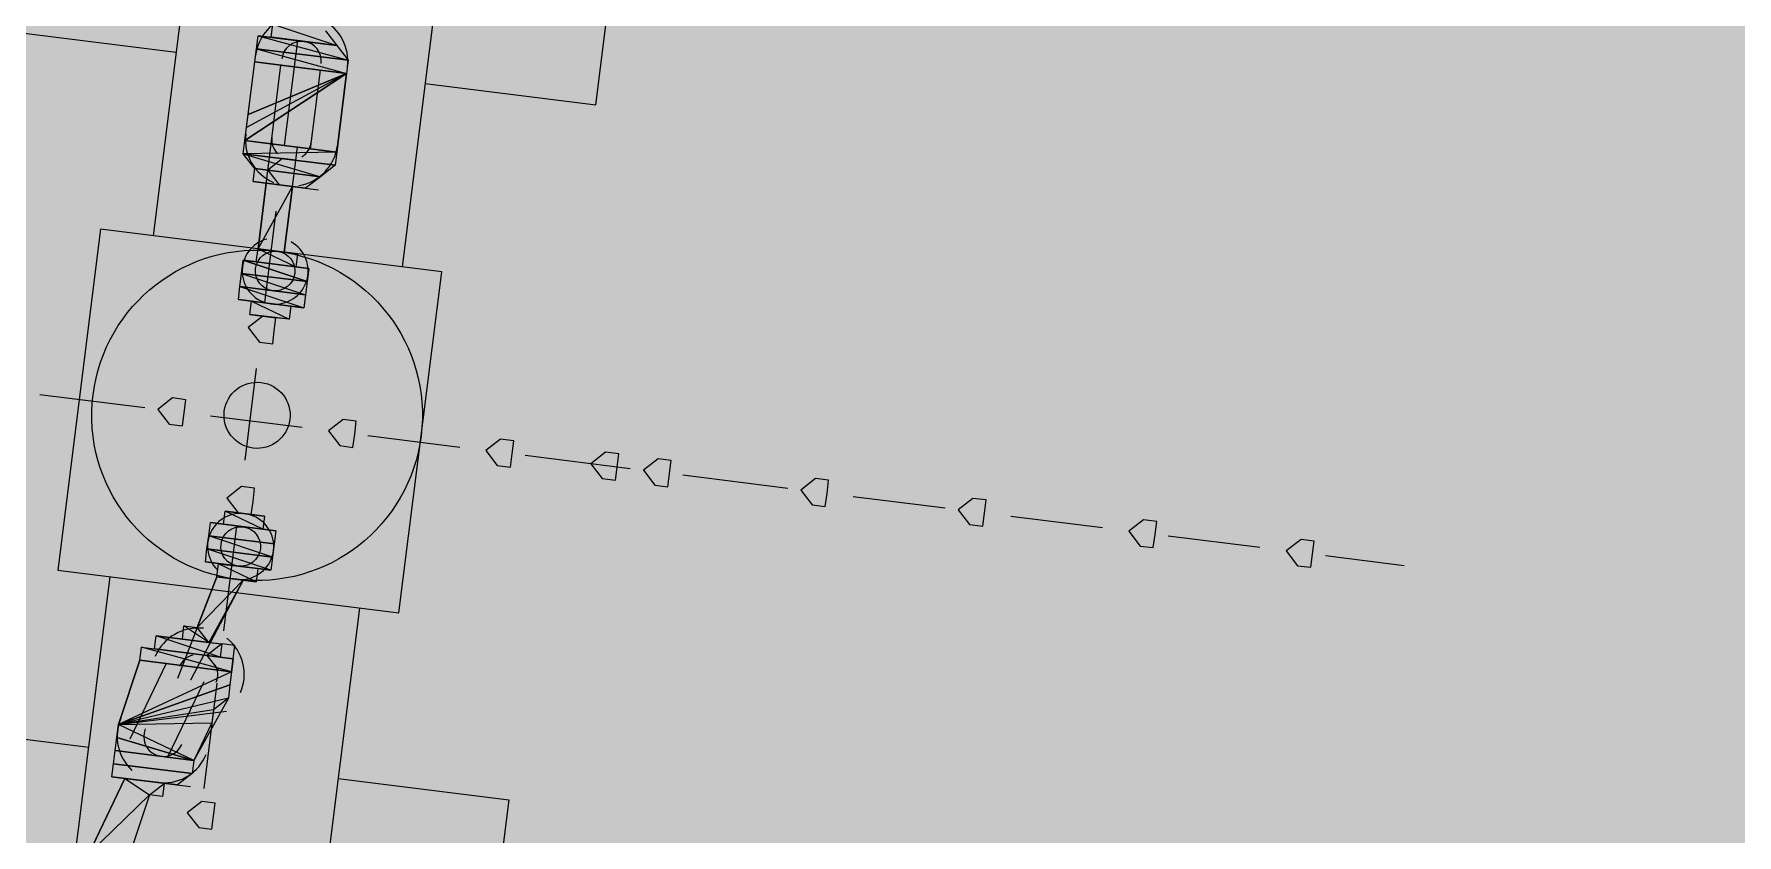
# Model space of a CAD drawing. Header units: metres. Extents: x -4 to 509425, y 7549 to 4732445.
# Drawn here: x 476067.888 to 476068.978, y 4719726.08 to 4719726.592 of the extents above; entities that cross this region are included whole.
import ezdxf

# ---------------------------------------------------------------- set-up
doc = ezdxf.new("R2010")
doc.units = ezdxf.units.M
doc.header["$LTSCALE"] = 0.01
doc.header["$MEASUREMENT"] = 0
doc.layers.get('0').update_dxf_attribs({"lineweight": 0})
doc.layers.add('_SUBESTACIÓN', color=1, linetype='Continuous')
doc.layers.add('SUBESTACION LA VID', color=253, linetype='Continuous')

# ---------------------------------------------------------------- blocks, each defined once
blk = doc.blocks.new('A$Cfff6051d')
at = {"layer": 'SUBESTACION LA VID', "transparency": 33554687}
h = blk.add_hatch(color=256, dxfattribs=at)
h.dxf.hatch_style = 2
h.paths.add_polyline_path([(476068.0541, 4719726.5032), (476068.0551, 4719726.5116), (476068.0467, 4719726.5127), (476068.0373, 4719726.5053), (476068.0446, 4719726.4959), (476068.053, 4719726.4948)])
h = blk.add_hatch(color=256, dxfattribs=at)
h.dxf.hatch_style = 2
h.paths.add_polyline_path([(476068.0541, 4719726.5032), (476068.0551, 4719726.5116), (476068.0467, 4719726.5127), (476068.0373, 4719726.5053), (476068.0446, 4719726.4959), (476068.053, 4719726.4948)])
h = blk.add_hatch(color=256, dxfattribs=at)
h.dxf.hatch_style = 2
h.paths.add_polyline_path([(476068.0414, 4719726.4024), (476068.0425, 4719726.4108), (476068.0341, 4719726.4119), (476068.0246, 4719726.4045), (476068.032, 4719726.3951), (476068.0404, 4719726.394)])
h = blk.add_hatch(color=256, dxfattribs=at)
h.dxf.hatch_style = 2
h.paths.add_polyline_path([(476068.0414, 4719726.4024), (476068.0425, 4719726.4108), (476068.0341, 4719726.4119), (476068.0246, 4719726.4045), (476068.032, 4719726.3951), (476068.0404, 4719726.394)])
h = blk.add_hatch(color=256, dxfattribs=at)
h.dxf.hatch_style = 2
h.paths.add_polyline_path([(476067.9837, 4719726.3499), (476067.9847, 4719726.3583), (476067.9763, 4719726.3594), (476067.9669, 4719726.352), (476067.9742, 4719726.3426), (476067.9826, 4719726.3415)])
h = blk.add_hatch(color=256, dxfattribs=at)
h.dxf.hatch_style = 2
h.paths.add_polyline_path([(476067.9837, 4719726.3499), (476067.9847, 4719726.3583), (476067.9763, 4719726.3594), (476067.9669, 4719726.352), (476067.9742, 4719726.3426), (476067.9826, 4719726.3415)])
h = blk.add_hatch(color=256, dxfattribs=at)
h.dxf.hatch_style = 2
h.paths.add_polyline_path([(476068.0929, 4719726.3362), (476068.0939, 4719726.3446), (476068.0855, 4719726.3457), (476068.0761, 4719726.3383), (476068.0834, 4719726.3289), (476068.0918, 4719726.3278)])
h = blk.add_hatch(color=256, dxfattribs=at)
h.dxf.hatch_style = 2
h.paths.add_polyline_path([(476068.0929, 4719726.3362), (476068.0939, 4719726.3446), (476068.0855, 4719726.3457), (476068.0761, 4719726.3383), (476068.0834, 4719726.3289), (476068.0918, 4719726.3278)])
h = blk.add_hatch(color=256, dxfattribs=at)
h.dxf.hatch_style = 2
h.paths.add_polyline_path([(476068.1937, 4719726.3236), (476068.1947, 4719726.332), (476068.1863, 4719726.333), (476068.1769, 4719726.3257), (476068.1842, 4719726.3162), (476068.1926, 4719726.3152)])
h = blk.add_hatch(color=256, dxfattribs=at)
h.dxf.hatch_style = 2
h.paths.add_polyline_path([(476068.1937, 4719726.3236), (476068.1947, 4719726.332), (476068.1863, 4719726.333), (476068.1769, 4719726.3257), (476068.1842, 4719726.3162), (476068.1926, 4719726.3152)])
h = blk.add_hatch(color=256, dxfattribs=at)
h.dxf.hatch_style = 2
h.paths.add_polyline_path([(476068.2609, 4719726.3152), (476068.2619, 4719726.3236), (476068.2535, 4719726.3246), (476068.2441, 4719726.3173), (476068.2514, 4719726.3078), (476068.2598, 4719726.3068)])
h = blk.add_hatch(color=256, dxfattribs=at)
h.dxf.hatch_style = 2
h.paths.add_polyline_path([(476068.2945, 4719726.311), (476068.2955, 4719726.3194), (476068.2871, 4719726.3204), (476068.2777, 4719726.3131), (476068.285, 4719726.3036), (476068.2934, 4719726.3026)])
h = blk.add_hatch(color=256, dxfattribs=at)
h.dxf.hatch_style = 2
h.paths.add_polyline_path([(476068.2945, 4719726.311), (476068.2955, 4719726.3194), (476068.2871, 4719726.3204), (476068.2777, 4719726.3131), (476068.285, 4719726.3036), (476068.2934, 4719726.3026)])
h = blk.add_hatch(color=256, dxfattribs=at)
h.dxf.hatch_style = 2
h.paths.add_polyline_path([(476068.0278, 4719726.2932), (476068.0288, 4719726.3016), (476068.0204, 4719726.3027), (476068.011, 4719726.2953), (476068.0183, 4719726.2859), (476068.0267, 4719726.2848)])
h = blk.add_hatch(color=256, dxfattribs=at)
h.dxf.hatch_style = 2
h.paths.add_polyline_path([(476068.0278, 4719726.2932), (476068.0288, 4719726.3016), (476068.0204, 4719726.3027), (476068.011, 4719726.2953), (476068.0183, 4719726.2859), (476068.0267, 4719726.2848)])
h = blk.add_hatch(color=256, dxfattribs=at)
h.dxf.hatch_style = 2
h.paths.add_polyline_path([(476068.3953, 4719726.2983), (476068.3963, 4719726.3067), (476068.3879, 4719726.3078), (476068.3785, 4719726.3004), (476068.3858, 4719726.291), (476068.3942, 4719726.2899)])
h = blk.add_hatch(color=256, dxfattribs=at)
h.dxf.hatch_style = 2
h.paths.add_polyline_path([(476068.3953, 4719726.2983), (476068.3963, 4719726.3067), (476068.3879, 4719726.3078), (476068.3785, 4719726.3004), (476068.3858, 4719726.291), (476068.3942, 4719726.2899)])
h = blk.add_hatch(color=256, dxfattribs=at)
h.dxf.hatch_style = 2
h.paths.add_polyline_path([(476068.4961, 4719726.2857), (476068.4971, 4719726.2941), (476068.4887, 4719726.2951), (476068.4793, 4719726.2878), (476068.4866, 4719726.2783), (476068.495, 4719726.2773)])
h = blk.add_hatch(color=256, dxfattribs=at)
h.dxf.hatch_style = 2
h.paths.add_polyline_path([(476068.6053, 4719726.272), (476068.6064, 4719726.2804), (476068.598, 4719726.2814), (476068.5885, 4719726.2741), (476068.5958, 4719726.2646), (476068.6042, 4719726.2636)])
h = blk.add_hatch(color=256, dxfattribs=at)
h.dxf.hatch_style = 2
h.paths.add_polyline_path([(476068.7061, 4719726.2594), (476068.7072, 4719726.2678), (476068.6988, 4719726.2688), (476068.6893, 4719726.2615), (476068.6966, 4719726.252), (476068.705, 4719726.251)])
h = blk.add_hatch(color=256, dxfattribs=at)
h.dxf.hatch_style = 2
h.paths.add_polyline_path([(476068.0151, 4719726.1924), (476068.0162, 4719726.2008), (476068.0078, 4719726.2019), (476067.9983, 4719726.1945), (476068.0057, 4719726.1851), (476068.0141, 4719726.184)])
h = blk.add_hatch(color=256, dxfattribs=at)
h.dxf.hatch_style = 2
h.paths.add_polyline_path([(476068.0151, 4719726.1924), (476068.0162, 4719726.2008), (476068.0078, 4719726.2019), (476067.9983, 4719726.1945), (476068.0057, 4719726.1851), (476068.0141, 4719726.184)])
h = blk.add_hatch(color=256, dxfattribs=at)
h.dxf.hatch_style = 2
h.paths.add_polyline_path([(476068.0025, 4719726.0916), (476068.0035, 4719726.1), (476067.9951, 4719726.101), (476067.9857, 4719726.0937), (476067.993, 4719726.0843), (476068.0014, 4719726.0832)])
h = blk.add_hatch(color=256, dxfattribs=at)
h.dxf.hatch_style = 2
h.paths.add_polyline_path([(476068.0025, 4719726.0916), (476068.0035, 4719726.1), (476067.9951, 4719726.101), (476067.9857, 4719726.0937), (476067.993, 4719726.0843), (476068.0014, 4719726.0832)])
at = {"layer": 'SUBESTACION LA VID', "lineweight": 15}
for p, q in [((476068.0562, 4719726.5883), (476068.0478, 4719726.5211)), ((476068.0562, 4719726.5883), (476068.0478, 4719726.5211)), ((476068.0226, 4719726.5242), (476068.0289, 4719726.5746)), ((476068.0394, 4719726.5221), (476068.0457, 4719726.5725)), ((476068.0646, 4719726.519), (476068.0709, 4719726.5694)), ((476068.0814, 4719726.5169), (476068.0877, 4719726.5673)), ((476068.031, 4719726.4549), (476068.0394, 4719726.5221)), ((476068.0478, 4719726.5211), (476068.0478, 4719726.5211)), ((476068.0478, 4719726.4528), (476068.0562, 4719726.52)), ((476068.0425, 4719726.4791), (476068.0352, 4719726.4203)), ((476068.0425, 4719726.4791), (476068.0352, 4719726.4203)), ((476068.0299, 4719726.3783), (476068.0225, 4719726.3195)), ((476068.0299, 4719726.3783), (476068.0225, 4719726.3195)), ((476067.9585, 4719726.3531), (476067.8913, 4719726.3615)), ((476067.9585, 4719726.3531), (476067.8913, 4719726.3615)), ((476068.0593, 4719726.3404), (476068.0005, 4719726.3478)), ((476068.0593, 4719726.3404), (476068.0005, 4719726.3478)), ((476068.1601, 4719726.3278), (476068.1013, 4719726.3352)), ((476068.1601, 4719726.3278), (476068.1013, 4719726.3352)), ((476068.2693, 4719726.3141), (476068.2021, 4719726.3225)), ((476068.2693, 4719726.3141), (476068.2021, 4719726.3225)), ((476068.3701, 4719726.3015), (476068.3029, 4719726.3099)), ((476068.3701, 4719726.3015), (476068.3029, 4719726.3099)), ((476068.4709, 4719726.2888), (476068.4121, 4719726.2962)), ((476068.4709, 4719726.2888), (476068.4121, 4719726.2962)), ((476068.5717, 4719726.2762), (476068.5129, 4719726.2836)), ((476068.0173, 4719726.2775), (476068.0088, 4719726.2103)), ((476068.0173, 4719726.2775), (476068.0088, 4719726.2103)), ((476068.6725, 4719726.2636), (476068.6137, 4719726.2709)), ((476068.7649, 4719726.252), (476068.7145, 4719726.2583)), ((476068.0046, 4719726.2449), (476067.9794, 4719726.1798)), ((476068.0214, 4719726.2428), (476067.9878, 4719726.1788)), ((476067.9553, 4719726.1914), (476067.9416, 4719726.1504)), ((476067.9721, 4719726.1893), (476067.9489, 4719726.141)), ((476067.9962, 4719726.1777), (476067.9731, 4719726.1294)), ((476067.9878, 4719726.1788), (476067.9878, 4719726.1788)), ((476068.0046, 4719726.1767), (476067.9962, 4719726.1094)), ((476068.0046, 4719726.1767), (476067.9962, 4719726.1094)), ((476068.012, 4719726.1672), (476067.9899, 4719726.1273)), ((476067.9458, 4719726.1158), (476067.9227, 4719726.0675)), ((476067.9615, 4719726.1053), (476067.9479, 4719726.0643))]:
    blk.add_line(p, q, dxfattribs=at)
at = {"layer": 'SUBESTACION LA VID', "lineweight": 0}
for p, q in [((476068.0877, 4719726.5673), (476068.0226, 4719726.5242)), ((476068.0278, 4719726.498), (476068.0698, 4719726.4927))]:
    blk.add_line(p, q, dxfattribs=at)
at = {"layer": 'SUBESTACION LA VID', "lineweight": 15}
for points in [[(476068.1381, 4719726.5609), (476068.2473, 4719726.5472), (476068.3821, 4719727.6225), (476068.0041, 4719727.6699), (476067.8693, 4719726.5946), (476067.9785, 4719726.5809)], [(476068.0741, 4719726.5946), (476068.0814, 4719726.5851), (476068.0888, 4719726.5757), (476068.0877, 4719726.5673), (476068.0814, 4719726.5169), (476068.0803, 4719726.5085), (476068.0709, 4719726.5011), (476068.0614, 4719726.4938), (476068.053, 4719726.4948), (476068.0478, 4719726.4528), (476068.0562, 4719726.4518), (476068.0551, 4719726.4434), (476068.0635, 4719726.4423), (476068.0625, 4719726.4339), (476068.0614, 4719726.4255), (476068.0604, 4719726.4171), (476068.052, 4719726.4182), (476068.0509, 4719726.4098), (476068.0425, 4719726.4108), (476068.0341, 4719726.4119), (476068.0257, 4719726.4129), (476068.0268, 4719726.4213), (476068.0184, 4719726.4224), (476068.0194, 4719726.4308), (476068.0205, 4719726.4392), (476068.0215, 4719726.4476), (476068.0299, 4719726.4465), (476068.031, 4719726.4549), (476068.0362, 4719726.4969), (476068.0278, 4719726.498), (476068.0289, 4719726.5064), (476068.0215, 4719726.5158), (476068.0226, 4719726.5242), (476068.0236, 4719726.5326), (476068.0247, 4719726.541), (476068.0289, 4719726.5746), (476068.03, 4719726.583), (476068.031, 4719726.5914), (476068.0394, 4719726.5904), (476068.0405, 4719726.5988)], [(476068.1234, 4719726.4433), (476068.1929, 4719726.9978), (476068.0333, 4719727.0178), (476067.9638, 4719726.4633)], [(476067.9028, 4719726.2491), (476068.1212, 4719726.2218), (476068.1486, 4719726.4402), (476067.9302, 4719726.4676), (476067.9028, 4719726.2491)], [(476067.9227, 4719726.0675), (476067.9458, 4719726.1158), (476067.9374, 4719726.1168), (476067.9384, 4719726.1252), (476067.9395, 4719726.1336), (476067.9405, 4719726.142), (476067.9416, 4719726.1504), (476067.9553, 4719726.1914), (476067.9563, 4719726.1998), (476067.9647, 4719726.1987), (476067.9658, 4719726.2071), (476067.9742, 4719726.2061), (476067.9826, 4719726.205), (476067.9836, 4719726.2134), (476067.992, 4719726.2124), (476068.0046, 4719726.2449), (476068.0057, 4719726.2533), (476067.9973, 4719726.2544), (476067.9983, 4719726.2628), (476067.9994, 4719726.2712), (476068.0005, 4719726.2796), (476068.0089, 4719726.2785), (476068.0099, 4719726.2869), (476068.0183, 4719726.2859), (476068.0267, 4719726.2848), (476068.0351, 4719726.2838), (476068.0341, 4719726.2754), (476068.0425, 4719726.2743), (476068.0414, 4719726.2659), (476068.0403, 4719726.2575), (476068.0393, 4719726.2491), (476068.0309, 4719726.2501), (476068.0298, 4719726.2417), (476068.0214, 4719726.2428), (476067.9994, 4719726.2029), (476068.0078, 4719726.2019), (476068.0067, 4719726.1935), (476068.0151, 4719726.1924), (476068.0141, 4719726.184), (476068.013, 4719726.1756), (476068.012, 4719726.1672), (476068.0025, 4719726.1598), (476068.0015, 4719726.1514), (476067.9899, 4719726.1273), (476067.9888, 4719726.1189), (476067.9794, 4719726.1116), (476067.971, 4719726.1126), (476067.9699, 4719726.1042), (476067.9615, 4719726.1053), (476067.9479, 4719726.0643)], [(476068.096, 4719726.2249), (476068.0275, 4719725.6789), (476067.8679, 4719725.6989), (476067.9364, 4719726.2449)], [(476068.0823, 4719726.1157), (476068.1915, 4719726.102), (476068.0567, 4719725.0268), (476067.6787, 4719725.0742), (476067.8135, 4719726.1494), (476067.9227, 4719726.1357)]]:
    blk.add_lwpolyline(points, dxfattribs=at)
at = {"layer": 'SUBESTACION LA VID', "lineweight": 0}
for points in [[(476068.0405, 4719726.5988), (476068.0814, 4719726.5851), (476068.0394, 4719726.5904)], [(476068.031, 4719726.5914), (476068.0888, 4719726.5757), (476068.03, 4719726.583), (476068.0888, 4719726.5757), (476068.03, 4719726.583), (476068.0877, 4719726.5673), (476068.0289, 4719726.5746), (476068.0877, 4719726.5673)], [(476068.0814, 4719726.5851), (476068.031, 4719726.5914), (476068.0814, 4719726.5851)], [(476068.0247, 4719726.541), (476068.0877, 4719726.5673), (476068.0236, 4719726.5326)], [(476068.0226, 4719726.5242), (476068.0814, 4719726.5169), (476068.0226, 4719726.5242)], [(476068.0814, 4719726.5169), (476068.0215, 4719726.5158), (476068.0803, 4719726.5085), (476068.0215, 4719726.5158), (476068.0803, 4719726.5085)], [(476068.0215, 4719726.5158), (476068.0709, 4719726.5011), (476068.0289, 4719726.5064), (476068.0709, 4719726.5011), (476068.0289, 4719726.5064)], [(476068.0362, 4719726.4969), (476068.0614, 4719726.4938), (476068.0362, 4719726.4969), (476068.0614, 4719726.4938), (476068.0362, 4719726.4969), (476068.0614, 4719726.4938)], [(476068.031, 4719726.4549), (476068.0551, 4719726.4434), (476068.0299, 4719726.4465), (476068.0551, 4719726.4434), (476068.0215, 4719726.4476), (476068.0551, 4719726.4434)], [(476068.0478, 4719726.4528), (476068.031, 4719726.4549), (476068.0562, 4719726.4518), (476068.031, 4719726.4549), (476068.0562, 4719726.4518)], [(476068.0625, 4719726.4339), (476068.0215, 4719726.4476), (476068.0625, 4719726.4339), (476068.0205, 4719726.4392), (476068.0625, 4719726.4339), (476068.0205, 4719726.4392), (476068.0625, 4719726.4339)], [(476068.0635, 4719726.4423), (476068.0215, 4719726.4476), (476068.0635, 4719726.4423)], [(476068.0205, 4719726.4392), (476068.0614, 4719726.4255), (476068.0194, 4719726.4308), (476068.0614, 4719726.4255), (476068.0194, 4719726.4308), (476068.0604, 4719726.4171), (476068.0184, 4719726.4224), (476068.0604, 4719726.4171)], [(476068.0184, 4719726.4224), (476068.052, 4719726.4182), (476068.0184, 4719726.4224)], [(476068.052, 4719726.4182), (476068.0268, 4719726.4213), (476068.0509, 4719726.4098), (476068.0257, 4719726.4129), (476068.0425, 4719726.4108), (476068.0257, 4719726.4129)], [(476068.0341, 4719726.4119), (476068.0425, 4719726.4108), (476068.0341, 4719726.4119), (476068.0425, 4719726.4108)], [(476068.0005, 4719726.2796), (476068.0341, 4719726.2754), (476068.0089, 4719726.2785), (476068.0341, 4719726.2754), (476068.0099, 4719726.2869), (476068.0351, 4719726.2838), (476068.0099, 4719726.2869), (476068.0351, 4719726.2838)], [(476068.0425, 4719726.2743), (476068.0005, 4719726.2796), (476068.0425, 4719726.2743)], [(476068.0267, 4719726.2848), (476068.0099, 4719726.2869), (476068.0267, 4719726.2848), (476068.0183, 4719726.2859)], [(476068.0393, 4719726.2491), (476067.9983, 4719726.2628), (476068.0403, 4719726.2575), (476067.9983, 4719726.2628), (476068.0403, 4719726.2575), (476067.9983, 4719726.2628), (476068.0403, 4719726.2575), (476067.9994, 4719726.2712), (476068.0414, 4719726.2659), (476067.9994, 4719726.2712), (476068.0414, 4719726.2659), (476067.9994, 4719726.2712), (476068.0414, 4719726.2659)], [(476068.0298, 4719726.2417), (476068.0057, 4719726.2533), (476068.0309, 4719726.2501), (476067.9973, 4719726.2544), (476068.0309, 4719726.2501)], [(476067.9973, 4719726.2544), (476068.0393, 4719726.2491), (476067.9973, 4719726.2544)], [(476068.0214, 4719726.2428), (476068.0298, 4719726.2417), (476068.0046, 4719726.2449)], [(476068.0046, 4719726.2449), (476068.0298, 4719726.2417), (476068.0046, 4719726.2449)], [(476067.9826, 4719726.205), (476067.9994, 4719726.2029), (476067.9836, 4719726.2134)], [(476068.0067, 4719726.1935), (476067.9658, 4719726.2071), (476068.0078, 4719726.2019)], [(476067.9994, 4719726.2029), (476067.9658, 4719726.2071), (476067.9994, 4719726.2029), (476067.9742, 4719726.2061)], [(476068.0141, 4719726.184), (476067.9553, 4719726.1914), (476068.0141, 4719726.184), (476067.9563, 4719726.1998)], [(476068.0151, 4719726.1924), (476067.9647, 4719726.1987), (476068.0067, 4719726.1935), (476067.9647, 4719726.1987)], [(476068.012, 4719726.1672), (476067.9416, 4719726.1504), (476068.013, 4719726.1756), (476067.9416, 4719726.1504), (476068.013, 4719726.1756)], [(476068.0025, 4719726.1598), (476067.9416, 4719726.1504), (476068.0109, 4719726.1588)], [(476067.9405, 4719726.142), (476067.9899, 4719726.1273), (476067.9405, 4719726.142), (476067.9899, 4719726.1273)], [(476067.9384, 4719726.1252), (476067.9888, 4719726.1189), (476067.9384, 4719726.1252), (476067.9888, 4719726.1189), (476067.9384, 4719726.1252)], [(476067.9395, 4719726.1336), (476067.9899, 4719726.1273), (476067.9395, 4719726.1336)], [(476067.9458, 4719726.1158), (476067.9794, 4719726.1116), (476067.9458, 4719726.1158), (476067.9794, 4719726.1116), (476067.9374, 4719726.1168), (476067.9878, 4719726.1105)], [(476067.9615, 4719726.1053), (476067.971, 4719726.1126), (476067.9458, 4719726.1158)]]:
    blk.add_lwpolyline(points, dxfattribs=at)
at = {"layer": 'SUBESTACION LA VID'}
for points in [[(476068.0247, 4719726.541), (476068.0289, 4719726.5746), (476068.0877, 4719726.5673)], [(476068.0814, 4719726.5169), (476068.0226, 4719726.5242), (476068.0877, 4719726.5673)], [(476068.0541, 4719726.5032), (476068.0551, 4719726.5116), (476068.0467, 4719726.5127), (476068.0373, 4719726.5053), (476068.0446, 4719726.4959), (476068.053, 4719726.4948)], [(476068.0541, 4719726.5032), (476068.0551, 4719726.5116), (476068.0467, 4719726.5127), (476068.0373, 4719726.5053), (476068.0446, 4719726.4959), (476068.053, 4719726.4948)], [(476068.0414, 4719726.4024), (476068.0425, 4719726.4108), (476068.0341, 4719726.4119), (476068.0246, 4719726.4045), (476068.032, 4719726.3951), (476068.0404, 4719726.394)], [(476068.0414, 4719726.4024), (476068.0425, 4719726.4108), (476068.0341, 4719726.4119), (476068.0246, 4719726.4045), (476068.032, 4719726.3951), (476068.0404, 4719726.394)], [(476067.9837, 4719726.3499), (476067.9847, 4719726.3583), (476067.9763, 4719726.3594), (476067.9669, 4719726.352), (476067.9742, 4719726.3426), (476067.9826, 4719726.3415)], [(476067.9837, 4719726.3499), (476067.9847, 4719726.3583), (476067.9763, 4719726.3594), (476067.9669, 4719726.352), (476067.9742, 4719726.3426), (476067.9826, 4719726.3415)], [(476068.0929, 4719726.3362), (476068.0939, 4719726.3446), (476068.0855, 4719726.3457), (476068.0761, 4719726.3383), (476068.0834, 4719726.3289), (476068.0918, 4719726.3278)], [(476068.0929, 4719726.3362), (476068.0939, 4719726.3446), (476068.0855, 4719726.3457), (476068.0761, 4719726.3383), (476068.0834, 4719726.3289), (476068.0918, 4719726.3278)], [(476068.1937, 4719726.3236), (476068.1947, 4719726.332), (476068.1863, 4719726.333), (476068.1769, 4719726.3257), (476068.1842, 4719726.3162), (476068.1926, 4719726.3152)], [(476068.1937, 4719726.3236), (476068.1947, 4719726.332), (476068.1863, 4719726.333), (476068.1769, 4719726.3257), (476068.1842, 4719726.3162), (476068.1926, 4719726.3152)], [(476068.2609, 4719726.3152), (476068.2619, 4719726.3236), (476068.2535, 4719726.3246), (476068.2441, 4719726.3173), (476068.2514, 4719726.3078), (476068.2598, 4719726.3068)], [(476068.2945, 4719726.311), (476068.2955, 4719726.3194), (476068.2871, 4719726.3204), (476068.2777, 4719726.3131), (476068.285, 4719726.3036), (476068.2934, 4719726.3026)], [(476068.2945, 4719726.311), (476068.2955, 4719726.3194), (476068.2871, 4719726.3204), (476068.2777, 4719726.3131), (476068.285, 4719726.3036), (476068.2934, 4719726.3026)], [(476068.0278, 4719726.2932), (476068.0288, 4719726.3016), (476068.0204, 4719726.3027), (476068.011, 4719726.2953), (476068.0183, 4719726.2859), (476068.0267, 4719726.2848)], [(476068.0278, 4719726.2932), (476068.0288, 4719726.3016), (476068.0204, 4719726.3027), (476068.011, 4719726.2953), (476068.0183, 4719726.2859), (476068.0267, 4719726.2848)], [(476068.3953, 4719726.2983), (476068.3963, 4719726.3067), (476068.3879, 4719726.3078), (476068.3785, 4719726.3004), (476068.3858, 4719726.291), (476068.3942, 4719726.2899)], [(476068.3953, 4719726.2983), (476068.3963, 4719726.3067), (476068.3879, 4719726.3078), (476068.3785, 4719726.3004), (476068.3858, 4719726.291), (476068.3942, 4719726.2899)], [(476068.4961, 4719726.2857), (476068.4971, 4719726.2941), (476068.4887, 4719726.2951), (476068.4793, 4719726.2878), (476068.4866, 4719726.2783), (476068.495, 4719726.2773)], [(476068.6053, 4719726.272), (476068.6064, 4719726.2804), (476068.598, 4719726.2814), (476068.5885, 4719726.2741), (476068.5958, 4719726.2646), (476068.6042, 4719726.2636)], [(476068.7061, 4719726.2594), (476068.7072, 4719726.2678), (476068.6988, 4719726.2688), (476068.6893, 4719726.2615), (476068.6966, 4719726.252), (476068.705, 4719726.251)], [(476068.0046, 4719726.2449), (476068.0214, 4719726.2428), (476067.992, 4719726.2124)], [(476068.0214, 4719726.2428), (476067.9994, 4719726.2029), (476067.992, 4719726.2124)], [(476068.0151, 4719726.1924), (476068.0162, 4719726.2008), (476068.0078, 4719726.2019), (476067.9983, 4719726.1945), (476068.0057, 4719726.1851), (476068.0141, 4719726.184)], [(476068.0151, 4719726.1924), (476068.0162, 4719726.2008), (476068.0078, 4719726.2019), (476067.9983, 4719726.1945), (476068.0057, 4719726.1851), (476068.0141, 4719726.184)], [(476067.9553, 4719726.1914), (476068.0141, 4719726.184), (476067.9416, 4719726.1504)], [(476068.0015, 4719726.1514), (476067.9899, 4719726.1273), (476067.9416, 4719726.1504)], [(476067.9458, 4719726.1158), (476067.9615, 4719726.1053), (476067.9227, 4719726.0675)], [(476067.9615, 4719726.1053), (476067.9479, 4719726.0643), (476067.9227, 4719726.0675)], [(476068.0025, 4719726.0916), (476068.0035, 4719726.1), (476067.9951, 4719726.101), (476067.9857, 4719726.0937), (476067.993, 4719726.0843), (476068.0014, 4719726.0832)], [(476068.0025, 4719726.0916), (476068.0035, 4719726.1), (476067.9951, 4719726.101), (476067.9857, 4719726.0937), (476067.993, 4719726.0843), (476068.0014, 4719726.0832)]]:
    blk.add_lwpolyline(points, close=True, dxfattribs=at)
at = {"layer": 'SUBESTACION LA VID', "lineweight": 0}
for points in [[(476068.0247, 4719726.541), (476068.0289, 4719726.5746), (476068.0877, 4719726.5673)], [(476068.0814, 4719726.5169), (476068.0226, 4719726.5242), (476068.0877, 4719726.5673)], [(476068.0541, 4719726.5032), (476068.0551, 4719726.5116), (476068.0467, 4719726.5127), (476068.0373, 4719726.5053), (476068.0446, 4719726.4959), (476068.053, 4719726.4948)], [(476068.0541, 4719726.5032), (476068.0551, 4719726.5116), (476068.0467, 4719726.5127), (476068.0373, 4719726.5053), (476068.0446, 4719726.4959), (476068.053, 4719726.4948)], [(476068.0414, 4719726.4024), (476068.0425, 4719726.4108), (476068.0341, 4719726.4119), (476068.0246, 4719726.4045), (476068.032, 4719726.3951), (476068.0404, 4719726.394)], [(476068.0414, 4719726.4024), (476068.0425, 4719726.4108), (476068.0341, 4719726.4119), (476068.0246, 4719726.4045), (476068.032, 4719726.3951), (476068.0404, 4719726.394)], [(476067.9837, 4719726.3499), (476067.9847, 4719726.3583), (476067.9763, 4719726.3594), (476067.9669, 4719726.352), (476067.9742, 4719726.3426), (476067.9826, 4719726.3415)], [(476067.9837, 4719726.3499), (476067.9847, 4719726.3583), (476067.9763, 4719726.3594), (476067.9669, 4719726.352), (476067.9742, 4719726.3426), (476067.9826, 4719726.3415)], [(476068.0929, 4719726.3362), (476068.0939, 4719726.3446), (476068.0855, 4719726.3457), (476068.0761, 4719726.3383), (476068.0834, 4719726.3289), (476068.0918, 4719726.3278)], [(476068.0929, 4719726.3362), (476068.0939, 4719726.3446), (476068.0855, 4719726.3457), (476068.0761, 4719726.3383), (476068.0834, 4719726.3289), (476068.0918, 4719726.3278)], [(476068.1937, 4719726.3236), (476068.1947, 4719726.332), (476068.1863, 4719726.333), (476068.1769, 4719726.3257), (476068.1842, 4719726.3162), (476068.1926, 4719726.3152)], [(476068.1937, 4719726.3236), (476068.1947, 4719726.332), (476068.1863, 4719726.333), (476068.1769, 4719726.3257), (476068.1842, 4719726.3162), (476068.1926, 4719726.3152)], [(476068.2609, 4719726.3152), (476068.2619, 4719726.3236), (476068.2535, 4719726.3246), (476068.2441, 4719726.3173), (476068.2514, 4719726.3078), (476068.2598, 4719726.3068)], [(476068.2945, 4719726.311), (476068.2955, 4719726.3194), (476068.2871, 4719726.3204), (476068.2777, 4719726.3131), (476068.285, 4719726.3036), (476068.2934, 4719726.3026)], [(476068.2945, 4719726.311), (476068.2955, 4719726.3194), (476068.2871, 4719726.3204), (476068.2777, 4719726.3131), (476068.285, 4719726.3036), (476068.2934, 4719726.3026)], [(476068.0278, 4719726.2932), (476068.0288, 4719726.3016), (476068.0204, 4719726.3027), (476068.011, 4719726.2953), (476068.0183, 4719726.2859), (476068.0267, 4719726.2848)], [(476068.0278, 4719726.2932), (476068.0288, 4719726.3016), (476068.0204, 4719726.3027), (476068.011, 4719726.2953), (476068.0183, 4719726.2859), (476068.0267, 4719726.2848)], [(476068.3953, 4719726.2983), (476068.3963, 4719726.3067), (476068.3879, 4719726.3078), (476068.3785, 4719726.3004), (476068.3858, 4719726.291), (476068.3942, 4719726.2899)], [(476068.3953, 4719726.2983), (476068.3963, 4719726.3067), (476068.3879, 4719726.3078), (476068.3785, 4719726.3004), (476068.3858, 4719726.291), (476068.3942, 4719726.2899)], [(476068.4961, 4719726.2857), (476068.4971, 4719726.2941), (476068.4887, 4719726.2951), (476068.4793, 4719726.2878), (476068.4866, 4719726.2783), (476068.495, 4719726.2773)], [(476068.6053, 4719726.272), (476068.6064, 4719726.2804), (476068.598, 4719726.2814), (476068.5885, 4719726.2741), (476068.5958, 4719726.2646), (476068.6042, 4719726.2636)], [(476068.7061, 4719726.2594), (476068.7072, 4719726.2678), (476068.6988, 4719726.2688), (476068.6893, 4719726.2615), (476068.6966, 4719726.252), (476068.705, 4719726.251)], [(476068.0046, 4719726.2449), (476068.0214, 4719726.2428), (476067.992, 4719726.2124)], [(476068.0214, 4719726.2428), (476067.9994, 4719726.2029), (476067.992, 4719726.2124)], [(476068.0151, 4719726.1924), (476068.0162, 4719726.2008), (476068.0078, 4719726.2019), (476067.9983, 4719726.1945), (476068.0057, 4719726.1851), (476068.0141, 4719726.184)], [(476068.0151, 4719726.1924), (476068.0162, 4719726.2008), (476068.0078, 4719726.2019), (476067.9983, 4719726.1945), (476068.0057, 4719726.1851), (476068.0141, 4719726.184)], [(476067.9553, 4719726.1914), (476068.0141, 4719726.184), (476067.9416, 4719726.1504)], [(476068.0015, 4719726.1514), (476067.9899, 4719726.1273), (476067.9416, 4719726.1504)], [(476067.9458, 4719726.1158), (476067.9615, 4719726.1053), (476067.9227, 4719726.0675)], [(476067.9615, 4719726.1053), (476067.9479, 4719726.0643), (476067.9227, 4719726.0675)], [(476068.0025, 4719726.0916), (476068.0035, 4719726.1), (476067.9951, 4719726.101), (476067.9857, 4719726.0937), (476067.993, 4719726.0843), (476068.0014, 4719726.0832)], [(476068.0025, 4719726.0916), (476068.0035, 4719726.1), (476067.9951, 4719726.101), (476067.9857, 4719726.0937), (476067.993, 4719726.0843), (476068.0014, 4719726.0832)]]:
    blk.add_lwpolyline(points, close=True, dxfattribs=at)
at = {"layer": 'SUBESTACION LA VID', "lineweight": 15}
for points in [[(476068.0522, 4719726.604), (476068.0401, 4719726.6012), (476068.031, 4719726.5912), (476068.0294, 4719726.5788)], [(476068.0882, 4719726.5715), (476068.0898, 4719726.5838), (476068.0835, 4719726.5958), (476068.0724, 4719726.6015)], [(476068.0231, 4719726.5284), (476068.0215, 4719726.5153), (476068.0287, 4719726.5027), (476068.0409, 4719726.4975)], [(476068.0399, 4719726.5263), (476068.0394, 4719726.5224), (476068.0408, 4719726.5185), (476068.0435, 4719726.5158)], [(476068.0571, 4719726.4955), (476068.0701, 4719726.4975), (476068.0803, 4719726.5079), (476068.0819, 4719726.5211)], [(476068.059, 4719726.5138), (476068.0624, 4719726.5158), (476068.0646, 4719726.5193), (476068.0651, 4719726.5232)], [(476067.9961, 4719726.2119), (476067.983, 4719726.2134), (476067.9704, 4719726.2061), (476067.9652, 4719726.1939)], [(476068.0198, 4719726.1709), (476068.025, 4719726.1831), (476068.0214, 4719726.1972), (476068.0111, 4719726.2055)], [(476067.9892, 4719726.1947), (476067.9854, 4719726.1937), (476067.9824, 4719726.191), (476067.9808, 4719726.1874)], [(476068.0043, 4719726.1775), (476068.0058, 4719726.1811), (476068.0055, 4719726.1852), (476068.0036, 4719726.1886)], [(476067.9432, 4719726.1541), (476067.9383, 4719726.1426), (476067.9412, 4719726.1294), (476067.9503, 4719726.1209)], [(476067.9691, 4719726.1129), (476067.9815, 4719726.1124), (476067.993, 4719726.1196), (476067.9978, 4719726.131)]]:
    blk.add_open_spline(points, degree=3, dxfattribs=at)
for points, knots in [([(476068.0714, 4719726.5736), (476068.0723, 4719726.5805), (476068.0674, 4719726.5869), (476068.0604, 4719726.5877), (476068.0535, 4719726.5886), (476068.0471, 4719726.5837), (476068.0462, 4719726.5767)], [0, 0, 0, 0, 1, 1, 1, 2, 2, 2, 2]), ([(476068.0172, 4719726.2433), (476068.0752, 4719726.2361), (476068.1281, 4719726.2772), (476068.1354, 4719726.3352), (476068.1427, 4719726.3932), (476068.1016, 4719726.4461), (476068.0436, 4719726.4533), (476067.9856, 4719726.4606), (476067.9327, 4719726.4195), (476067.9254, 4719726.3615), (476067.9181, 4719726.3035), (476067.9592, 4719726.2506), (476068.0172, 4719726.2433)], [0, 0, 0, 0, 1, 1, 1, 2, 2, 2, 3, 3, 3, 4, 4, 4, 4]), ([(476068.0366, 4719726.4612), (476068.0268, 4719726.4586), (476068.0202, 4719726.4495), (476068.0209, 4719726.4394), (476068.0215, 4719726.4292), (476068.0293, 4719726.421), (476068.0393, 4719726.4197), (476068.0494, 4719726.4185), (476068.059, 4719726.4245), (476068.0621, 4719726.4342), (476068.0652, 4719726.4438), (476068.0611, 4719726.4543), (476068.0522, 4719726.4593)], [0, 0, 0, 0, 1, 1, 1, 2, 2, 2, 3, 3, 3, 4, 4, 4, 4]), ([(476068.0294, 4719726.4423), (476068.0285, 4719726.4354), (476068.0334, 4719726.429), (476068.0404, 4719726.4281), (476068.0474, 4719726.4273), (476068.0537, 4719726.4322), (476068.0546, 4719726.4392), (476068.0555, 4719726.4461), (476068.0505, 4719726.4525), (476068.0436, 4719726.4533), (476068.0366, 4719726.4542), (476068.0303, 4719726.4493), (476068.0294, 4719726.4423)], [0, 0, 0, 0, 1, 1, 1, 2, 2, 2, 3, 3, 3, 4, 4, 4, 4]), ([(476068.0278, 4719726.3273), (476068.0394, 4719726.3259), (476068.0499, 4719726.3341), (476068.0514, 4719726.3457), (476068.0529, 4719726.3573), (476068.0446, 4719726.3679), (476068.033, 4719726.3693), (476068.0214, 4719726.3708), (476068.0109, 4719726.3626), (476068.0094, 4719726.351), (476068.0079, 4719726.3394), (476068.0162, 4719726.3288), (476068.0278, 4719726.3273)], [0, 0, 0, 0, 1, 1, 1, 2, 2, 2, 3, 3, 3, 4, 4, 4, 4]), ([(476068.0195, 4719726.2432), (476068.0296, 4719726.243), (476068.0385, 4719726.25), (476068.0406, 4719726.2599), (476068.0427, 4719726.2699), (476068.0374, 4719726.2799), (476068.0281, 4719726.2838), (476068.0187, 4719726.2878), (476068.0079, 4719726.2845), (476068.0023, 4719726.2761), (476067.9966, 4719726.2677), (476067.9978, 4719726.2564), (476068.005, 4719726.2493)], [0, 0, 0, 0, 1, 1, 1, 2, 2, 2, 3, 3, 3, 4, 4, 4, 4]), ([(476068.0325, 4719726.2627), (476068.0333, 4719726.2697), (476068.0284, 4719726.2761), (476068.0215, 4719726.2769), (476068.0145, 4719726.2778), (476068.0081, 4719726.2729), (476068.0073, 4719726.2659), (476068.0064, 4719726.2589), (476068.0113, 4719726.2526), (476068.0183, 4719726.2517), (476068.0253, 4719726.2509), (476068.0316, 4719726.2558), (476068.0325, 4719726.2627)], [0, 0, 0, 0, 1, 1, 1, 2, 2, 2, 3, 3, 3, 4, 4, 4, 4]), ([(476067.9588, 4719726.1475), (476067.9561, 4719726.141), (476067.9591, 4719726.1336), (476067.9655, 4719726.1308), (476067.972, 4719726.1281), (476067.9795, 4719726.1311), (476067.9822, 4719726.1376)], [0, 0, 0, 0, 1, 1, 1, 2, 2, 2, 2])]:
    blk.add_open_spline(points, degree=3, knots=knots, dxfattribs=at)
at = {"layer": 'SUBESTACION LA VID'}
for points in [[(476068.0362, 4719726.4969), (476068.0362, 4719726.4969), (476068.053, 4719726.4948), (476068.053, 4719726.4948), (476068.053, 4719726.4948), (476068.031, 4719726.4549), (476068.031, 4719726.4549), (476068.031, 4719726.4549), (476068.0362, 4719726.4969), (476068.0362, 4719726.4969)], [(476068.053, 4719726.4948), (476068.053, 4719726.4948), (476068.031, 4719726.4549), (476068.031, 4719726.4549), (476068.031, 4719726.4549), (476068.0478, 4719726.4528), (476068.0478, 4719726.4528), (476068.0478, 4719726.4528), (476068.053, 4719726.4948), (476068.053, 4719726.4948)]]:
    blk.add_open_spline(points, degree=3, knots=[0, 0, 0, 0, 1, 1, 1, 2, 2, 2, 3, 3, 3, 3], dxfattribs=at)
at = {"layer": 'SUBESTACION LA VID', "lineweight": 0}
for points in [[(476068.0362, 4719726.4969), (476068.0362, 4719726.4969), (476068.053, 4719726.4948), (476068.053, 4719726.4948), (476068.053, 4719726.4948), (476068.031, 4719726.4549), (476068.031, 4719726.4549), (476068.031, 4719726.4549), (476068.0362, 4719726.4969), (476068.0362, 4719726.4969)], [(476068.053, 4719726.4948), (476068.053, 4719726.4948), (476068.031, 4719726.4549), (476068.031, 4719726.4549), (476068.031, 4719726.4549), (476068.0478, 4719726.4528), (476068.0478, 4719726.4528), (476068.0478, 4719726.4528), (476068.053, 4719726.4948), (476068.053, 4719726.4948)]]:
    blk.add_open_spline(points, degree=3, knots=[0, 0, 0, 0, 1, 1, 1, 2, 2, 2, 3, 3, 3, 3], dxfattribs=at)

msp = doc.modelspace()

# ---------------------------------------------------------------- hatches: boundary and pattern name
at = {"layer": '_SUBESTACIÓN', "transparency": 33554559}
h = msp.add_hatch(color=1, dxfattribs=at)
h.dxf.hatch_style = 1
h.paths.add_polyline_path([(475968.6399, 4719805.825), (476089.9386, 4719790.615), (476078.1686, 4719696.74), (475956.8686, 4719711.9502)])

# ---------------------------------------------------------------- block references
at = {"linetype": 'Continuous'}
msp.add_blockref('A$Cfff6051d', (0, 0), dxfattribs=at)

doc.saveas('drawing.dxf')
